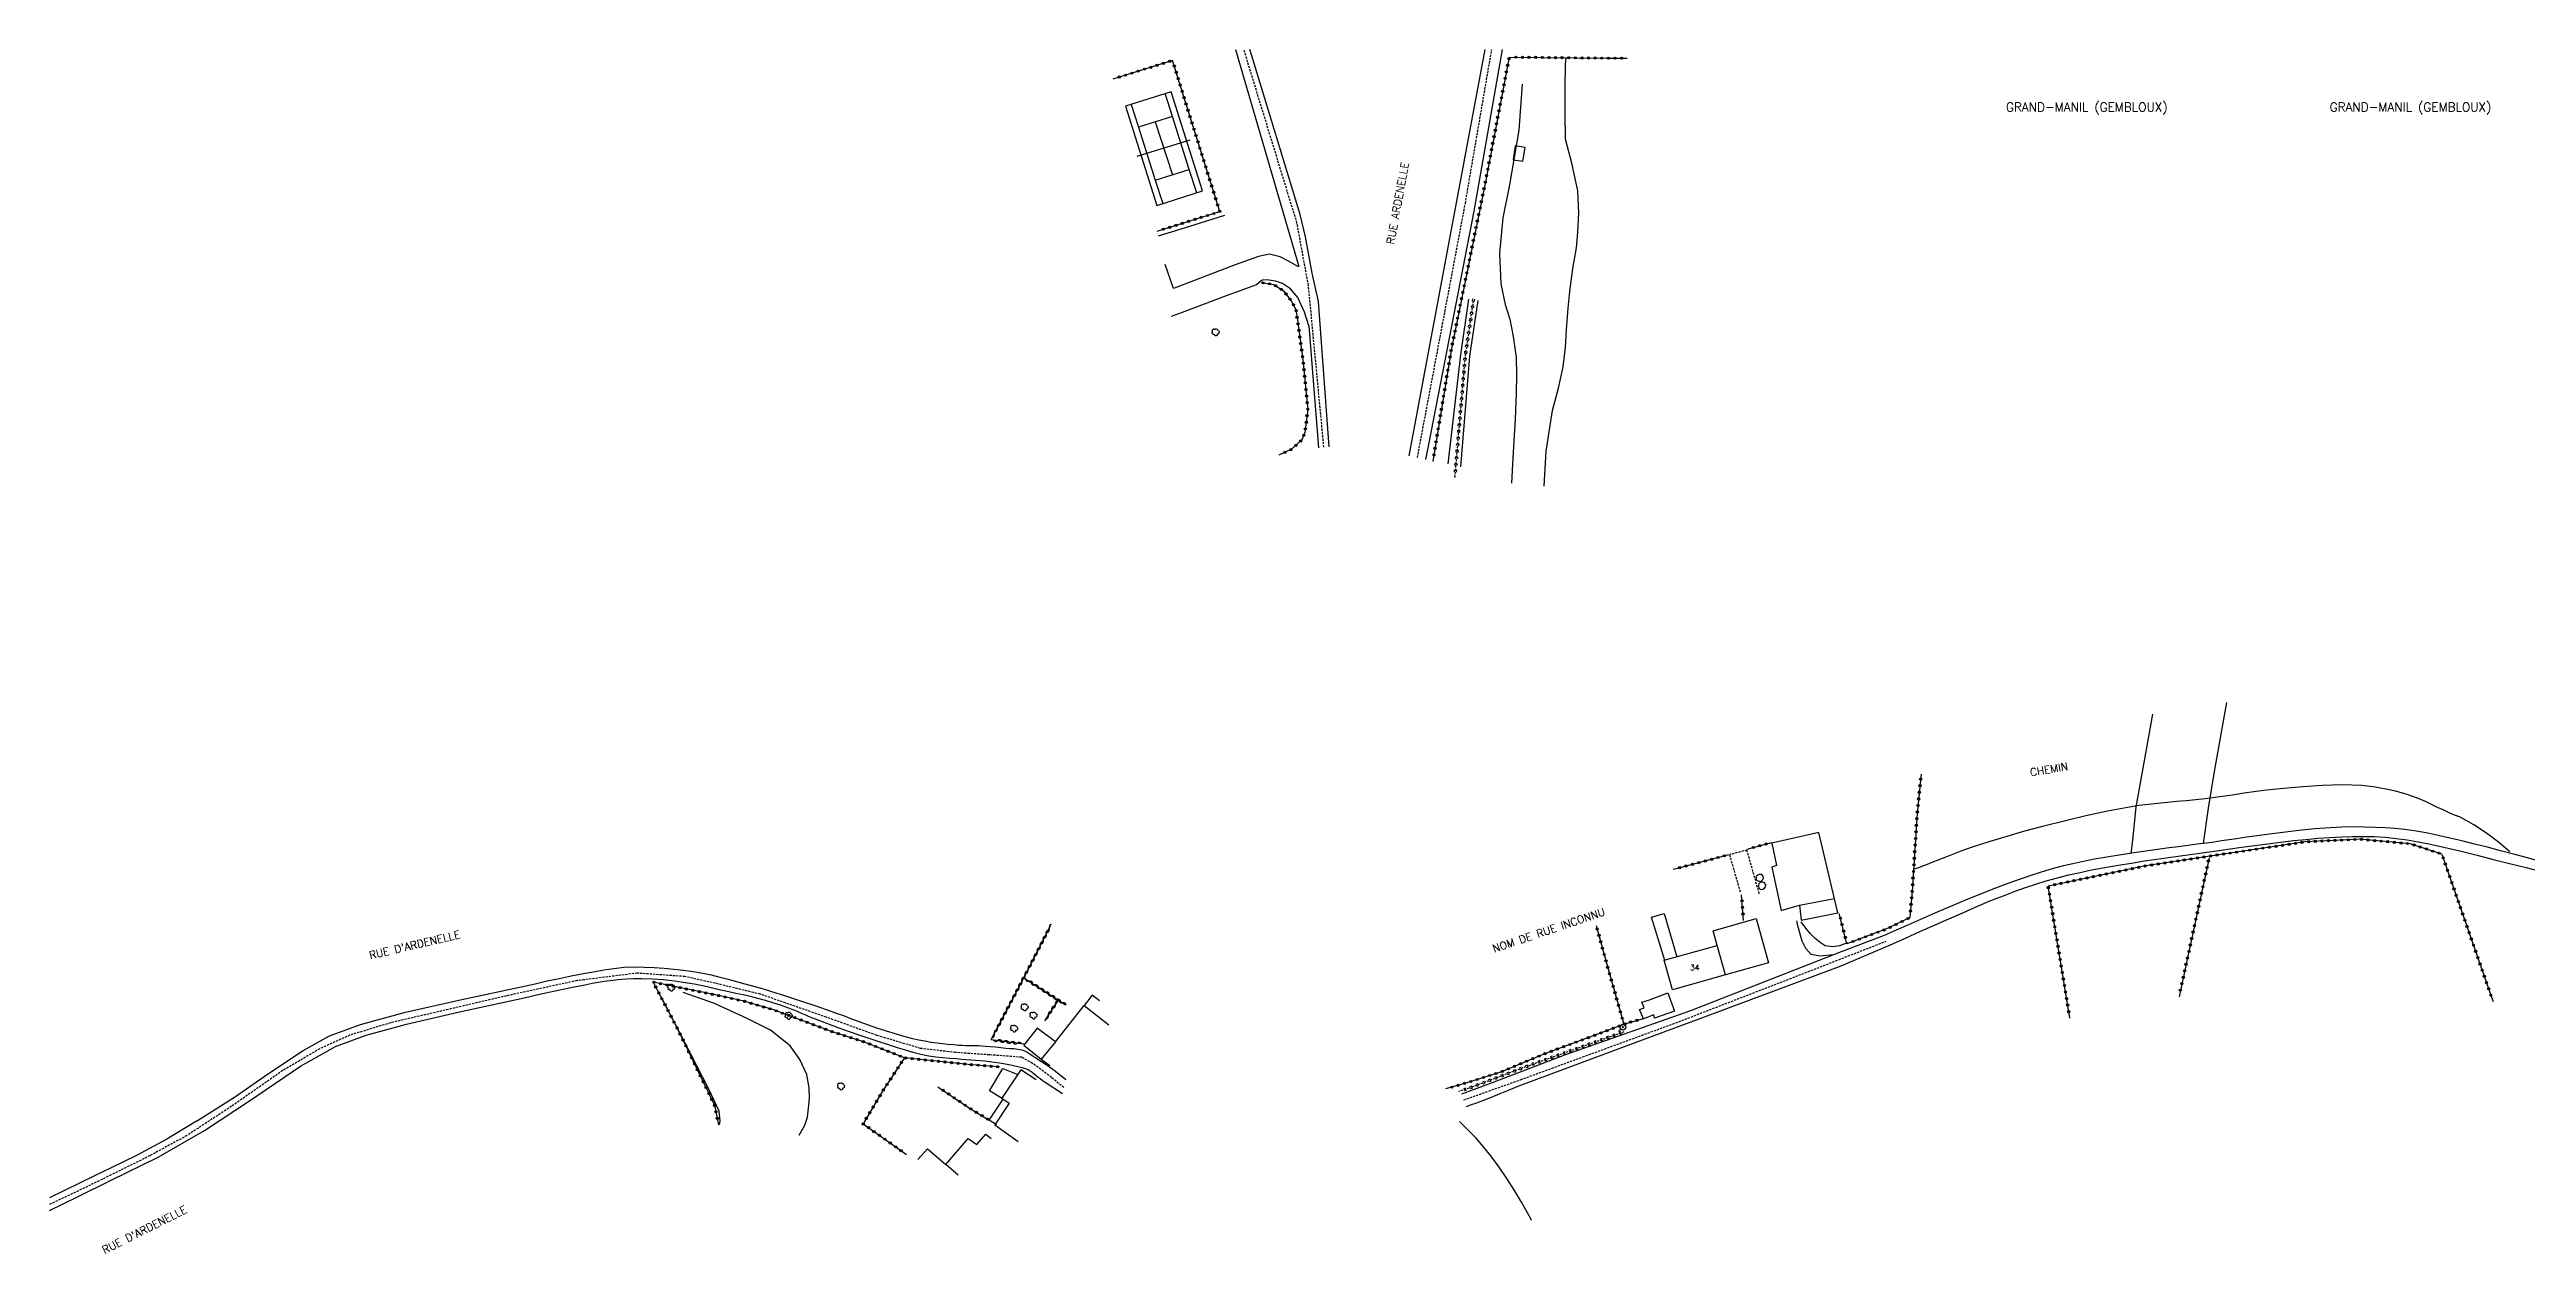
# Model space of a CAD drawing. Header units: millimetres. Extents: x 168000 to 168934, y 138000 to 139000.
# Drawn here: x 168000 to 168562, y 138727 to 139000 of the extents above; entities that cross this region are included whole.
import ezdxf
from ezdxf.enums import TextEntityAlignment as Align

# ---------------------------------------------------------------- set-up
doc = ezdxf.new("R2010")
doc.units = ezdxf.units.MM
doc.linetypes.add('DASHED', pattern=[0.75, 0.5, -0.25])
doc.layers.get('0').update_dxf_attribs({"linetype": 'CONTINUOUS'})
for name, color, linetype in [('W0001', 6, 'DASHED'), ('W0008', 7, 'CONTINUOUS'), ('W0017', 7, 'CONTINUOUS'), ('W0071', 7, 'CONTINUOUS'), ('W0101', 7, 'CONTINUOUS'), ('W0104', 1, 'CONTINUOUS'), ('W0112', 1, 'DASHED'), ('W0130', 7, 'CONTINUOUS'), ('W0211', 2, 'CONTINUOUS'), ('W0214', 2, 'CONTINUOUS'), ('W0220', 5, 'DASHED'), ('W0300', 7, 'CONTINUOUS'), ('W0310', 3, 'CONTINUOUS'), ('W0322', 7, 'CONTINUOUS'), ('W0323', 7, 'CONTINUOUS'), ('W0330', 7, 'CONTINUOUS'), ('W0333', 7, 'CONTINUOUS'), ('W0473', 7, 'CONTINUOUS'), ('W0980', 7, 'CONTINUOUS'), ('W0989', 7, 'CONTINUOUS'), ('W0991', 7, 'CONTINUOUS')]:
    doc.layers.add(name, color=color, linetype=linetype)
doc.styles.get("Standard").update_dxf_attribs({"font": 'romans.shx', "width": 0.85})

# ---------------------------------------------------------------- blocks, each defined once
blk = doc.blocks.new('T473')
for p, q in [((-0.166667, 0.166667), (0.166667, -0.166667)), ((-0.166667, -0.166667), (0.166667, 0.166667)), ((0.500001, 0.500001), (1.000002, 1.000002)), ((-1.000002, -1.000002), (-0.500001, -0.500001))]:
    blk.add_line(p, q)
blk.add_ellipse((0, 0), major_axis=(0.471405, 0.471405), ratio=1, start_param=5.4977871438, end_param=11.780972451)
blk = doc.blocks.new('T300')
for p, q in [((-0.8, 0.51), (-0.86, 0.34)), ((-0.86, 0.34), (-0.86, 0.17)), ((-0.86, 0.17), (-0.74, 0.06)), ((-0.69, 0.63), (-0.8, 0.51)), ((-0.8, -0.06), (-0.74, 0.06)), ((-0.74, 0.06), (-0.69, 0.11)), ((-0.57, 0.69), (-0.69, 0.63)), ((-0.46, 0.69), (-0.57, 0.69)), ((-0.29, 0.63), (-0.46, 0.69)), ((-0.29, 0.63), (-0.17, 0.74)), ((-0.23, 0.57), (-0.29, 0.63)), ((-0.17, 0.74), (-0.06, 0.8)), ((-0.06, 0.8), (0.06, 0.8)), ((0.06, 0.8), (0.23, 0.74)), ((0.23, 0.74), (0.34, 0.63)), ((0.34, 0.63), (0.4, 0.51)), ((0.46, 0.46), (0.34, 0.46)), ((0.4, 0.51), (0.4, 0.46)), ((0.57, 0.4), (0.46, 0.46)), ((0.57, 0.4), (0.69, 0.29)), ((0.69, 0.29), (0.74, 0.17)), ((0.74, 0.06), (0.69, -0.17)), ((0.74, 0.17), (0.74, 0.06)), ((-0.8, -0.17), (-0.8, -0.06)), ((-0.8, -0.23), (-0.8, -0.17)), ((-0.74, -0.34), (-0.8, -0.23)), ((-0.69, -0.4), (-0.74, -0.34)), ((-0.51, -0.46), (-0.69, -0.4)), ((-0.4, -0.46), (-0.51, -0.46)), ((-0.4, -0.46), (-0.34, -0.46)), ((-0.34, -0.46), (-0.34, -0.4)), ((-0.34, -0.51), (-0.34, -0.46)), ((-0.29, -0.63), (-0.34, -0.51)), ((-0.17, -0.74), (-0.29, -0.63)), ((-0.06, -0.8), (-0.17, -0.74)), ((0.06, -0.8), (-0.06, -0.8)), ((0.17, -0.74), (0.06, -0.8)), ((0.23, -0.69), (0.17, -0.74)), ((0.29, -0.46), (0.23, -0.46)), ((0.29, -0.63), (0.23, -0.69)), ((0.46, -0.4), (0.29, -0.46)), ((0.34, -0.51), (0.29, -0.63)), ((0.34, -0.51), (0.34, -0.46)), ((0.57, -0.34), (0.46, -0.4)), ((0.63, -0.29), (0.57, -0.34)), ((0.69, -0.17), (0.63, -0.29))]:
    blk.add_line(p, q)
blk = doc.blocks.new('t323o')
at = {"color": 0, "linetype": 'Continuous'}
for radius in [0.25, 0.15]:
    blk.add_circle((0, 0), radius, dxfattribs=at)
blk = doc.blocks.new('t220o')
at = {"color": 0, "linetype": 'Continuous'}
for p, q in [((-0.25, 0.25), (0.25, 0.25)), ((-0.25, -0.25), (0.25, -0.25))]:
    blk.add_line(p, q, dxfattribs=at)
blk = doc.blocks.new('t310o')
at = {"color": 0, "linetype": 'Continuous'}
for centre, start, end in [((-0.5, 0.38), 216.8699, 323.1304), ((0.5, -0.37), 36.8699, 143.1303)]:
    blk.add_arc(centre, 0.625, start, end, dxfattribs=at)
blk = doc.blocks.new('t322o')
at = {"color": 0, "linetype": 'Continuous'}
for radius in [0.25, 0.15]:
    blk.add_circle((0, 0), radius, dxfattribs=at)

msp = doc.modelspace()

# ---------------------------------------------------------------- linework, layer by layer
at = {"layer": 'W0001'}
for points in [[(168289.22, 138909.73), (168285.72, 138946.5), (168283.12, 138960.61), (168271.06, 139000)], [(168310.45, 138907.38), (168321.33, 138965.07), (168327.33, 139000)], [(168320.97, 138761.6), (168333.87, 138766.18), (168369.75, 138779.33), (168397.68, 138790.14), (168416.76, 138797.6)], [(168230.18, 138764.38), (168227.39, 138766.69), (168223.1, 138769.88), (168220.67, 138771.28), (168213.32, 138771.82), (168205.57, 138772.36), (168197.69, 138773.29), (168187.76, 138776.24), (168176.28, 138780.38), (168161.29, 138785.61), (168151.11, 138788.06), (168144.2, 138789.6), (168133.38, 138790.36), (168119.74, 138788.67), (168103.68, 138785.21), (168077.44, 138779.11), (168068.19, 138776.31), (168061.32, 138773.19), (168052.91, 138768.24), (168041.31, 138760.15), (168031.18, 138753.52), (168022.79, 138748.94), (168014, 138744.59)], [(168014, 138744.59), (168011.29, 138743.25), (168000, 138737.85)]]:
    msp.add_lwpolyline(points, dxfattribs=at)
at = {"layer": 'W0008'}
for points in [[(168269.2, 139000), (168283.56, 138950.77)], [(168272.87, 138998.6), (168272.45, 139000)], [(168325.78, 139000), (168319.44, 138966.44), (168308.54, 138907.78)], [(168313.14, 138910.72), (168323.3, 138963.3), (168329.74, 139000)], [(168283.86, 138962.59), (168272.87, 138998.6)], [(168290.42, 138909.84), (168290.42, 138909.84), (168288.03, 138942.78), (168286.53, 138949.23), (168285.08, 138957.47), (168283.86, 138962.59)], [(168283.49, 138950.7), (168281.21, 138951.97), (168279.29, 138952.98), (168276.89, 138953.52), (168274.39, 138953.05), (168269.11, 138951.14)], [(168275.05, 138947.61), (168273.95, 138946.63), (168272.23, 138946.01), (168267.05, 138944.1)], [(168285.84, 138937.31), (168284.86, 138940.42), (168283.29, 138943.71), (168281.62, 138945.72), (168279.81, 138946.87), (168278.21, 138947.46), (168276.84, 138947.66), (168275.57, 138947.71), (168275.05, 138947.61)], [(168285.84, 138937.31), (168288.01, 138909.62)], [(168312.36, 138906.98), (168313.14, 138910.72)], [(168416.39, 138798.92), (168406.64, 138795.23), (168372.42, 138781.85)], [(168375, 138780.23), (168406.64, 138792.03), (168417.96, 138796.86)], [(168110.18, 138787.96), (168112.91, 138788.59), (168115.66, 138789.19), (168118.41, 138789.74), (168121.17, 138790.27), (168123.46, 138790.69), (168125.77, 138791.11), (168128.08, 138791.46), (168130.41, 138791.69), (168132.69, 138791.77), (168134.96, 138791.74), (168137.23, 138791.62), (168139.49, 138791.47), (168141.69, 138791.27), (168143.89, 138791.02), (168146.09, 138790.71), (168148.27, 138790.34), (168150.19, 138789.95), (168152.1, 138789.49), (168154, 138789), (168155.9, 138788.5), (168157.84, 138787.98), (168159.77, 138787.44), (168161.7, 138786.87), (168163.62, 138786.29), (168167.06, 138785.21), (168170.47, 138784.08), (168173.88, 138782.92), (168177.29, 138781.75), (168178.74, 138781.24), (168180.19, 138780.72), (168181.64, 138780.18), (168183.09, 138779.64), (168184.54, 138779.11), (168185.99, 138778.58), (168187.45, 138778.07), (168188.91, 138777.58), (168190.64, 138777.03), (168192.37, 138776.5), (168194.12, 138776), (168195.88, 138775.55), (168197.27, 138775.24), (168198.66, 138774.97), (168200.06, 138774.73), (168201.47, 138774.52), (168202.69, 138774.37), (168203.91, 138774.24), (168205.13, 138774.14), (168206.35, 138774.05), (168207.1, 138774.01), (168207.85, 138773.98), (168208.6, 138773.96), (168209.35, 138773.94), (168210.11, 138773.93), (168210.86, 138773.91), (168211.61, 138773.88), (168212.36, 138773.83), (168213.54, 138773.74), (168214.72, 138773.62), (168215.89, 138773.49), (168217.07, 138773.37), (168217.97, 138773.29), (168218.87, 138773.24), (168219.78, 138773.15), (168220.67, 138772.95), (168221.15, 138772.79), (168221.61, 138772.58), (168222.05, 138772.34), (168222.46, 138772.07)], [(168033.36, 138756.81), (168042.19, 138762.4), (168049.5, 138767.43), (168057.59, 138772.83), (168063.55, 138776.11), (168070.57, 138778.71), (168080.77, 138781.48), (168093.6, 138784.35), (168110.18, 138787.96)], [(168107.7, 138784.75), (168111.22, 138785.58), (168114.75, 138786.37), (168118.28, 138787.11), (168121.83, 138787.81), (168123.18, 138788.07), (168124.54, 138788.32), (168125.91, 138788.54), (168127.27, 138788.72), (168129.03, 138788.91), (168130.8, 138789.07), (168132.57, 138789.17), (168134.34, 138789.19), (168136.84, 138789.1), (168139.33, 138788.9), (168141.82, 138788.62), (168144.3, 138788.28), (168146.78, 138787.85), (168149.25, 138787.33), (168151.7, 138786.77), (168154.16, 138786.22), (168155.79, 138785.86), (168157.41, 138785.5), (168159.04, 138785.12), (168160.66, 138784.7), (168162.38, 138784.21), (168164.09, 138783.7), (168165.79, 138783.15), (168167.47, 138782.56), (168168.27, 138782.27), (168169.05, 138781.95), (168169.83, 138781.63), (168170.61, 138781.29), (168171.39, 138780.96), (168172.16, 138780.63), (168172.94, 138780.3), (168173.73, 138779.99), (168176.31, 138779.01), (168178.9, 138778.06), (168181.5, 138777.14), (168184.1, 138776.24), (168186.17, 138775.53), (168188.23, 138774.83), (168190.31, 138774.15), (168192.39, 138773.51), (168194.17, 138772.99), (168195.95, 138772.47), (168197.74, 138772.01), (168199.56, 138771.62), (168201.13, 138771.39), (168202.72, 138771.23), (168204.3, 138771.1), (168205.88, 138770.96), (168206.95, 138770.87), (168208.02, 138770.78), (168209.09, 138770.7), (168210.15, 138770.62), (168211.22, 138770.54), (168212.29, 138770.45), (168213.36, 138770.33), (168214.42, 138770.2), (168215.67, 138770.02), (168216.92, 138769.81), (168218.16, 138769.57), (168219.4, 138769.29), (168220.07, 138769.14), (168220.75, 138768.97), (168221.43, 138768.76), (168222.07, 138768.49), (168222.57, 138768.2), (168223.05, 138767.88), (168223.5, 138767.53), (168223.94, 138767.16), (168224.38, 138766.79), (168224.81, 138766.42), (168225.26, 138766.07), (168225.73, 138765.74), (168225.73, 138765.74), (168229.87, 138763.03), (168229.87, 138763.03), (168229.87, 138763.03)], [(168014, 138743.38), (168024.65, 138748.62), (168035.17, 138754.68), (168045.4, 138761.42), (168056.93, 138769.22), (168064.9, 138773.69), (168071.87, 138776.33), (168081.02, 138778.81), (168093.08, 138781.56), (168107.7, 138784.75)], [(168372.42, 138781.85), (168343.87, 138771.72), (168327.44, 138765.44), (168320.44, 138762.92)], [(168333.06, 138764.63), (168359.47, 138774.49), (168375, 138780.23)], [(168222.46, 138772.07), (168223.04, 138771.7), (168223.62, 138771.32), (168224.2, 138770.95), (168224.77, 138770.57), (168225.51, 138770.08), (168226.24, 138769.59), (168226.97, 138769.1), (168227.69, 138768.58), (168227.99, 138768.36), (168228.28, 138768.12), (168228.28, 138768.12), (168228.28, 138768.12), (168228.28, 138768.12), (168228.28, 138768.12), (168228.28, 138768.12), (168228.28, 138768.12), (168230.66, 138766.2)], [(168321.57, 138760.11), (168321.57, 138760.11), (168321.57, 138760.11), (168322.49, 138760.45), (168323.91, 138760.97), (168325.33, 138761.5), (168327.28, 138762.24), (168329.21, 138763.02), (168331.14, 138763.81), (168333.06, 138764.63)], [(168033.36, 138756.81), (168026.61, 138752.67), (168019.72, 138749.01), (168014, 138746.2)], [(168014, 138746.2), (168010.18, 138744.33), (168000, 138739.37)], [(168006.16, 138739.52), (168014, 138743.38)], [(168000, 138736.51), (168006.16, 138739.52)]]:
    msp.add_lwpolyline(points, dxfattribs=at)
at = {"layer": 'W0017'}
for points in [[(168251.66, 138957.72), (168260.04, 138960.29), (168266.78, 138962.42)], [(168269.11, 138951.14), (168255.06, 138945.77), (168253.19, 138951.23)], [(168267.05, 138944.1), (168257.07, 138940.35), (168254.58, 138939.39)]]:
    msp.add_lwpolyline(points, dxfattribs=at)
at = {"layer": 'W0071'}
for points in [[(168565.01, 138815.79), (168562.09, 138816.59), (168559.18, 138817.38), (168556.26, 138818.16), (168553.33, 138818.93), (168550.4, 138819.67), (168547.47, 138820.39), (168544.78, 138821.02), (168542.09, 138821.63), (168539.38, 138822.18), (168536.66, 138822.65), (168534.49, 138822.94), (168532.3, 138823.17), (168530.12, 138823.34), (168527.93, 138823.46), (168525.37, 138823.53), (168522.8, 138823.54), (168520.24, 138823.48), (168517.69, 138823.36), (168514.07, 138823.09), (168510.46, 138822.72), (168506.86, 138822.28), (168503.26, 138821.84), (168501.55, 138821.62), (168499.83, 138821.38), (168498.11, 138821.14), (168496.39, 138820.89), (168494.68, 138820.64), (168492.96, 138820.38), (168491.25, 138820.13), (168489.53, 138819.89), (168487.41, 138819.61), (168485.29, 138819.33), (168483.17, 138819.05), (168481.05, 138818.78), (168478.93, 138818.5), (168476.81, 138818.22), (168474.69, 138817.92), (168472.58, 138817.6), (168469.74, 138817.17), (168466.91, 138816.71), (168464.09, 138816.22), (168461.28, 138815.66), (168459.19, 138815.2), (168457.11, 138814.7), (168455.04, 138814.16), (168452.99, 138813.57), (168450.12, 138812.68), (168447.28, 138811.72), (168444.45, 138810.7), (168441.64, 138809.66), (168438.05, 138808.24), (168434.48, 138806.76), (168430.94, 138805.24), (168427.39, 138803.72), (168424.63, 138802.54), (168421.88, 138801.35), (168419.13, 138800.14), (168416.39, 138798.92)], [(168417.96, 138796.86), (168421.23, 138798.34), (168424.51, 138799.8), (168427.79, 138801.25), (168431.08, 138802.69), (168434.26, 138804.08), (168437.44, 138805.47), (168440.63, 138806.82), (168443.85, 138808.1), (168446.15, 138808.97), (168448.46, 138809.8), (168450.79, 138810.58), (168453.13, 138811.3), (168455.7, 138812.01), (168458.28, 138812.65), (168460.87, 138813.24), (168463.47, 138813.79), (168466.47, 138814.37), (168469.48, 138814.88), (168472.49, 138815.36), (168475.5, 138815.83), (168479.84, 138816.49), (168484.19, 138817.1), (168488.53, 138817.7), (168492.88, 138818.29), (168496.98, 138818.86), (168501.09, 138819.44), (168505.2, 138819.98), (168509.32, 138820.46), (168512.05, 138820.74), (168514.77, 138820.99), (168517.51, 138821.19), (168520.25, 138821.32), (168522.71, 138821.39), (168525.17, 138821.41), (168527.63, 138821.37), (168530.09, 138821.22), (168532.59, 138820.96), (168535.07, 138820.6), (168537.55, 138820.17), (168540.01, 138819.7), (168543.68, 138818.91), (168547.33, 138818.04), (168550.97, 138817.12), (168554.6, 138816.2), (168558.34, 138815.27), (168562.07, 138814.33), (168565.8, 138813.37)], [(168404.9, 138794.55), (168401.77, 138794.2), (168399.85, 138794.59), (168398.6, 138795.97), (168397.76, 138797.64), (168396.82, 138801.14), (168396.55, 138802.22)]]:
    msp.add_lwpolyline(points, dxfattribs=at)
at = {"layer": 'W0101'}
for points in [[(168366.47, 138793.3), (168378.49, 138796.68)], [(168380.37, 138789.98), (168368.35, 138786.6), (168366.47, 138793.3)], [(168380.37, 138789.98), (168378.49, 138796.68)], [(168228.33, 138774.81), (168234.81, 138783.05)], [(168234.81, 138783.05), (168240.41, 138778.64)], [(168228.33, 138774.81), (168225.08, 138770.88)], [(168225.08, 138770.88), (168227, 138769.41)], [(168220.45, 138768.43), (168216.13, 138761.98)], [(168223.89, 138766.13), (168220.45, 138768.43)], [(168216.13, 138761.98), (168217.83, 138760.84), (168214.53, 138755.91), (168219.86, 138752.16)], [(168206.25, 138744.55), (168203.39, 138746.94), (168208.48, 138752.86), (168210.42, 138751.44), (168212.53, 138753.84), (168213.73, 138752.81)]]:
    msp.add_lwpolyline(points, dxfattribs=at)
at = {"layer": 'W0104'}
for points in [[(168332.64, 138978.12), (168332.17, 138975), (168334.41, 138974.67), (168334.87, 138977.79), (168332.64, 138978.12)], [(168405.9, 138804.07), (168401.52, 138822.31), (168390.87, 138819.89), (168391.93, 138814.82), (168390.89, 138814.43), (168393.03, 138804.61), (168397.19, 138805.77), (168397.54, 138802.42)], [(168361.36, 138783.79), (168363.11, 138784.28), (168367.27, 138785.88), (168368.79, 138781.75), (168364.29, 138780.17), (168364.14, 138780.89), (168361.78, 138779.97), (168360.84, 138782.14), (168361.88, 138782.48)]]:
    msp.add_lwpolyline(points, close=True, dxfattribs=at)
for points in [[(168366.58, 138793.22), (168363.6, 138803.08), (168366.43, 138803.92), (168369.3, 138794.1)], [(168378.49, 138796.68), (168378.49, 138796.68), (168377.56, 138799.99), (168387.33, 138802.74), (168390.15, 138792.73), (168380.37, 138789.98)], [(168397.19, 138805.77), (168405.12, 138807.32)], [(168238.33, 138784.1), (168238.33, 138784.1), (168236.64, 138785.38), (168234.81, 138783.05)], [(168228.33, 138774.81), (168224.18, 138777.9), (168221.14, 138774.05), (168225.08, 138770.88)], [(168216.21, 138761.94), (168213.36, 138763.65), (168216.38, 138768.71), (168219.76, 138767.39)], [(168214.91, 138755.95), (168213.22, 138756.98), (168216.47, 138761.75)], [(168197.06, 138748.08), (168199.24, 138750.48), (168203.39, 138746.94)]]:
    msp.add_lwpolyline(points, dxfattribs=at)
at = {"layer": 'W0112'}
msp.add_lwpolyline([(168388.04, 138808.4), (168385.23, 138818.29), (168381.27, 138817.26), (168383.71, 138808.79)], dxfattribs=at)
at = {"layer": 'W0130'}
for points in [[(168387.59, 138811.4), (168388.21, 138811.16), (168388.46, 138811.28), (168388.87, 138811.65), (168388.97, 138812.02), (168388.9, 138812.41), (168388.6, 138812.73), (168388.04, 138812.76), (168387.72, 138812.63), (168387.35, 138812.31), (168387.37, 138812.09), (168387.37, 138811.62)], [(168388.82, 138809.41), (168389.24, 138809.63), (168389.46, 138809.95), (168389.49, 138810.52), (168389.14, 138810.91), (168388.87, 138811.01), (168388.33, 138811.03), (168388.16, 138810.89), (168387.94, 138810.64), (168387.84, 138810.34), (168387.84, 138810), (168387.94, 138809.73), (168388.31, 138809.38)]]:
    msp.add_lwpolyline(points, close=True, dxfattribs=at)
at = {"layer": 'W0211'}
for points in [[(168339.2, 138900.89), (168339.66, 138908.88), (168341.13, 138918.05), (168342.48, 138923.15), (168343.53, 138928.01), (168344.05, 138932.35), (168344.27, 138936.45), (168344.68, 138941.3), (168345.05, 138945.08), (168345.69, 138950.28), (168346.55, 138954.99), (168346.89, 138958.52), (168347.06, 138962.96), (168346.84, 138967.96), (168345.49, 138974.22), (168344.05, 138979.69), (168344, 138985.48), (168344.02, 138991.19), (168344.05, 138996.59), (168344.24, 138998.21)], [(168322.08, 138943.34), (168320.21, 138930.7), (168317.33, 138905.94)], [(168320.29, 138905.31), (168322.36, 138930.44), (168324.22, 138943.02)], [(168558.42, 138817.9), (168555.81, 138820.1), (168553.07, 138822.14), (168550.21, 138824.01), (168547.24, 138825.7), (168547.12, 138825.76), (168546.99, 138825.82), (168546.86, 138825.87), (168546.73, 138825.91), (168546.6, 138825.96), (168546.47, 138826), (168546.34, 138826.05), (168546.21, 138826.1), (168544.79, 138826.7), (168543.39, 138827.33), (168542, 138827.99), (168540.61, 138828.65), (168539.21, 138829.3), (168537.79, 138829.91), (168536.35, 138830.47), (168534.89, 138830.97), (168532.41, 138831.67), (168529.89, 138832.23), (168527.34, 138832.66), (168524.77, 138832.94), (168520.31, 138833.11), (168515.85, 138832.98), (168511.41, 138832.67), (168506.98, 138832.3), (168504.76, 138832.08), (168502.54, 138831.82), (168500.32, 138831.52), (168498.11, 138831.2), (168495.9, 138830.86), (168493.69, 138830.53), (168491.48, 138830.22), (168489.26, 138829.93), (168487.11, 138829.69), (168484.96, 138829.48), (168482.81, 138829.29), (168480.65, 138829.09), (168478.5, 138828.89), (168476.35, 138828.66), (168474.2, 138828.39), (168472.06, 138828.06), (168467.08, 138827.14), (168462.14, 138826.07), (168457.22, 138824.88), (168452.32, 138823.63), (168448.25, 138822.56), (168444.19, 138821.42), (168440.16, 138820.21), (168436.15, 138818.91), (168433.8, 138818.07), (168431.48, 138817.16), (168429.17, 138816.23), (168426.85, 138815.32), (168425.96, 138814.97), (168425.08, 138814.63), (168424.19, 138814.28), (168423.3, 138813.94)], [(168408.05, 138797.23), (168406.25, 138796.59), (168404.77, 138796.37), (168403.03, 138796.59), (168401.84, 138797.3), (168400.69, 138798.26), (168399.58, 138799.39), (168398.64, 138800.6), (168397.56, 138802.05)], [(168138.73, 138785.07), (168144.2, 138774.57), (168149.5, 138764.27), (168151.88, 138759.09), (168152.12, 138756.81), (168151.96, 138755.93)], [(168336.38, 138734.22), (168336.12, 138734.72), (168334.06, 138738.37), (168332.45, 138741.07), (168330.78, 138743.74), (168329.02, 138746.35), (168327.15, 138748.89), (168325.45, 138750.97), (168323.68, 138752.97), (168321.82, 138754.91), (168319.97, 138756.68)]]:
    msp.add_lwpolyline(points, dxfattribs=at)
at = {"layer": 'W0214'}
for points in [[(168334.26, 138992.15), (168333.45, 138981.7), (168331.34, 138969.31), (168329.87, 138961.81), (168329.06, 138953.71), (168329.4, 138946.85), (168330.36, 138942.16), (168331.41, 138938.8), (168332.17, 138934.88), (168332.86, 138930.12), (168332.91, 138926.12), (168332.89, 138922), (168332.62, 138916.11), (168332.3, 138911.18), (168332.03, 138905.86), (168331.81, 138901.61)], [(168170.1, 138753.62), (168170.76, 138754.65), (168171.42, 138755.88), (168171.99, 138757.67), (168172.36, 138760.44), (168172.45, 138761.99), (168172.43, 138764.32), (168171.86, 138767.33), (168170.25, 138770.74), (168168.09, 138773.88), (168163.65, 138777.44), (168158.33, 138780.09), (168150.89, 138783.45), (168143.78, 138785.95)]]:
    msp.add_lwpolyline(points, dxfattribs=at)
at = {"layer": 'W0220'}
for points in [[(168318.97, 138902.86), (168321.36, 138930.56), (168323.22, 138943.17)], [(168357.29, 138777.02), (168335.78, 138769.37), (168322.17, 138764.24), (168319.77, 138763.51)]]:
    msp.add_lwpolyline(points, dxfattribs=at)
at = {"layer": 'W0310'}
for points in [[(168213.73, 138775.28), (168221.02, 138789.19), (168227.21, 138801.12)], [(168221.09, 138789.32), (168230.61, 138783.18)], [(168228.91, 138784.27), (168225.82, 138779.55)], [(168221.12, 138774.27), (168213.71, 138775.25)]]:
    msp.add_lwpolyline(points, dxfattribs=at)
at = {"layer": 'W0322'}
msp.add_lwpolyline([(168422.22, 138802.99), (168417.32, 138800.55), (168407.92, 138797.03)], dxfattribs=at)
at = {"layer": 'W0323'}
for points in [[(168254.86, 138997.52), (168241.35, 138993.3)], [(168251.35, 138958.77), (168265.58, 138963.21), (168254.86, 138997.52)], [(168331.29, 138998.28), (168326.02, 138970.71), (168318.17, 138932.18), (168313.95, 138906.52)], [(168331.29, 138998.28), (168353.37, 138998.03), (168358.09, 138998.02)], [(168275.37, 138947.04), (168277.9, 138946.65), (168280.08, 138945.2), (168281.82, 138943), (168282.87, 138941.03), (168283.29, 138938.09), (168284.47, 138929.58), (168285.6, 138918.27), (168284.91, 138913.05), (168284.25, 138911.43), (168281.87, 138909.27), (168279, 138907.92)], [(168424.76, 138835.5), (168423.87, 138826.59), (168422.74, 138808.87), (168422.22, 138802.99)], [(168385.26, 138818.49), (168390.87, 138820.02)], [(168542.96, 138817.38), (168535.78, 138819.75), (168524.33, 138820.75), (168511.93, 138820.16), (168492.88, 138817.31), (168475.68, 138814.7), (168453.6, 138810.12)], [(168381.02, 138817.24), (168370.32, 138814.38), (168368.53, 138813.91)], [(168490.12, 138816.57), (168485.62, 138795.58), (168483.3, 138785.03)], [(168542.96, 138817.38), (168554.23, 138784.92), (168554.59, 138783.97)], [(168384.47, 138802.3), (168384.03, 138808.18)], [(168458.52, 138780.16), (168456.46, 138792.65), (168453.6, 138810.12)], [(168407.92, 138797.03), (168406.2, 138803.92)], [(168351.03, 138801.17), (168353.29, 138792.94), (168357.3, 138778.82), (168361.73, 138780.07)], [(168194.04, 138771.16), (168184.94, 138774.74), (168177.46, 138777.14), (168168.53, 138780.48), (168164.36, 138782.02), (168157.54, 138784.01), (168151.53, 138785.34), (168136.99, 138788.35), (168142.31, 138778.17), (168150.92, 138760.44), (168151.86, 138755.95)], [(168357.22, 138778.69), (168339.12, 138771.99), (168329.5, 138767.97), (168321.68, 138765.49), (168316.82, 138764.08)], [(168215.5, 138769.1), (168209.27, 138769.59), (168194.04, 138771.16), (168189.16, 138763.7), (168184.64, 138756.17), (168194.48, 138749.21)], [(168201.57, 138764.59), (168209, 138759.61), (168213.24, 138757.03)]]:
    msp.add_lwpolyline(points, dxfattribs=at)
at = {"layer": 'W0330'}
for points in [[(168472.43, 138817.58), (168472.8, 138820.58), (168473.61, 138828.01), (168477.38, 138849.17)], [(168494.06, 138851.81), (168491.3, 138836.16), (168489.95, 138827.79), (168488.75, 138819.79)]]:
    msp.add_lwpolyline(points, dxfattribs=at)
at = {"layer": 'W0333'}
for points in [[(168244.17, 138987.14), (168251.31, 138964.63), (168261.68, 138967.92), (168254.55, 138990.43), (168244.17, 138987.14)], [(168247.14, 138982.39), (168250.94, 138970.34), (168258.64, 138972.78), (168254.84, 138984.82), (168247.14, 138982.39)]]:
    msp.add_lwpolyline(points, close=True, dxfattribs=at)
for points in [[(168254.84, 138984.82), (168253.23, 138990.02)], [(168245.45, 138987.55), (168247.14, 138982.39)], [(168250.96, 138983.59), (168254.86, 138971.58)], [(168246.87, 138975.81), (168258.89, 138979.49)], [(168260.37, 138967.5), (168258.64, 138972.78)], [(168250.94, 138970.34), (168252.67, 138965.06)]]:
    msp.add_lwpolyline(points, dxfattribs=at)

# ---------------------------------------------------------------- block references
at = {"layer": 'W0220'}
for p, rotation in [((168323.21, 138943.12), 81.5891890426309), ((168322.34, 138937.19), 81.5891890426309), ((168322.56, 138938.67), 81.5891890426309), ((168322.78, 138940.15), 81.5891890426309), ((168323, 138941.64), 81.5891890426309), ((168321.68, 138932.73), 81.5891890426309), ((168321.9, 138934.22), 81.5891890426309), ((168322.12, 138935.7), 81.5891890426309), ((168321.03, 138926.77), 85.07781031397319), ((168321.16, 138928.27), 85.07781031397319), ((168321.29, 138929.76), 85.07781031397319), ((168321.46, 138931.25), 81.5891890426309), ((168320.52, 138920.79), 85.07781031397319), ((168320.65, 138922.29), 85.07781031397319), ((168320.77, 138923.78), 85.07781031397319), ((168320.9, 138925.28), 85.07781031397319), ((168320, 138914.82), 85.07781031397319), ((168320.13, 138916.31), 85.07781031397319), ((168320.26, 138917.8), 85.07781031397319), ((168320.39, 138919.3), 85.07781031397319), ((168319.62, 138910.33), 85.07781031397319), ((168319.74, 138911.83), 85.07781031397319), ((168319.87, 138913.32), 85.07781031397319), ((168319.1, 138904.35), 85.07781031397319), ((168319.23, 138905.85), 85.07781031397319), ((168319.36, 138907.34), 85.07781031397319), ((168319.49, 138908.84), 85.07781031397319), ((168349.39, 138774.21), 199.5834362522383), ((168350.81, 138774.71), 199.5834362522383), ((168352.22, 138775.22), 199.5834362522383), ((168353.63, 138775.72), 199.5834362522383), ((168355.05, 138776.22), 199.5834362522383), ((168356.46, 138776.73), 199.5834362522383), ((168333.86, 138768.65), 200.635199959343), ((168335.26, 138769.17), 200.635199959343), ((168336.67, 138769.69), 199.5834362522383), ((168338.09, 138770.19), 199.5834362522383), ((168339.5, 138770.69), 199.5834362522383), ((168340.91, 138771.19), 199.5834362522383), ((168342.33, 138771.7), 199.5834362522383), ((168343.74, 138772.2), 199.5834362522383), ((168345.15, 138772.7), 199.5834362522383), ((168346.57, 138773.21), 199.5834362522383), ((168347.98, 138773.71), 199.5834362522383), ((168321.21, 138763.95), 197.0862234662746), ((168322.63, 138764.42), 200.635199959343), ((168324.03, 138764.95), 200.635199959343), ((168325.44, 138765.47), 200.635199959343), ((168326.84, 138766), 200.635199959343), ((168328.25, 138766.53), 200.635199959343), ((168329.65, 138767.06), 200.635199959343), ((168331.05, 138767.59), 200.635199959343), ((168332.46, 138768.12), 200.635199959343)]:
    msp.add_blockref('t220o', p, dxfattribs=dict(at, rotation=rotation))
at = {"layer": 'W0300'}
for p in [(168264.7, 138935.81), (168141.18, 138787.08), (168167.79, 138780.68), (168221.36, 138782.61), (168223.35, 138780.75), (168218.96, 138777.78), (168179.69, 138764.66)]:
    msp.add_blockref('T300', p, dxfattribs=at)
at = {"layer": 'W0310'}
for p, rotation in [((168224.84, 138796.55), 62.58121671902356), ((168225.53, 138797.89), 62.58121671902356), ((168226.22, 138799.22), 62.58121671902356), ((168226.91, 138800.55), 62.58121671902356), ((168222.08, 138791.23), 62.58121671902356), ((168222.77, 138792.56), 62.58121671902356), ((168223.46, 138793.89), 62.58121671902356), ((168224.15, 138795.22), 62.58121671902356), ((168218.6, 138784.58), 62.35402478990631), ((168219.3, 138785.91), 62.35402478990631), ((168220, 138787.24), 62.35402478990631), ((168220.69, 138788.57), 62.35402478990631), ((168221.39, 138789.9), 62.58121671902356), ((168222.35, 138788.51), 327.1688889511893), ((168223.61, 138787.69), 327.1688889511893), ((168224.87, 138786.88), 327.1688889511893), ((168226.13, 138786.07), 327.1688889511893), ((168227.39, 138785.25), 327.1688889511893), ((168215.82, 138779.27), 62.35402478990631), ((168216.52, 138780.59), 62.35402478990631), ((168217.21, 138781.92), 62.35402478990631), ((168217.91, 138783.25), 62.35402478990631), ((168226.65, 138780.8), 236.8136411854327), ((168227.47, 138782.06), 236.8136411854327), ((168228.29, 138783.31), 236.8136411854327), ((168228.65, 138784.44), 327.1688889511893), ((168229.91, 138783.63), 327.1688889511893), ((168214.43, 138776.61), 62.35402478990631), ((168215.2, 138775.06), 172.4550716655973), ((168215.12, 138777.94), 62.35402478990631), ((168216.68, 138774.86), 172.4550716655973), ((168218.17, 138774.66), 172.4550716655973), ((168219.66, 138774.47), 172.4550716655973)]:
    msp.add_blockref('t310o', p, dxfattribs=dict(at, rotation=rotation))
at = {"layer": 'W0322'}
for p, rotation in [((168420.42, 138802.09), 206.4497766041862), ((168421.77, 138802.76), 206.4497766041862), ((168409.33, 138797.56), 200.5231609468791), ((168410.73, 138798.08), 200.5231609468791), ((168412.14, 138798.61), 200.5231609468791), ((168413.54, 138799.13), 200.5231609468791), ((168414.95, 138799.66), 200.5231609468791), ((168416.35, 138800.18), 200.5231609468791), ((168417.74, 138800.75), 206.4497766041862), ((168419.08, 138801.42), 206.4497766041862)]:
    msp.add_blockref('t322o', p, dxfattribs=dict(at, rotation=rotation))
at = {"layer": 'W0323'}
for p, rotation in [((168242.78, 138993.75), 197.3381090243975), ((168244.21, 138994.19), 197.3381090243975), ((168245.64, 138994.64), 197.3381090243975), ((168247.08, 138995.09), 197.3381090243975), ((168248.51, 138995.54), 197.3381090243975), ((168249.94, 138995.98), 197.3381090243975), ((168251.37, 138996.43), 197.3381090243975), ((168252.8, 138996.88), 197.3381090243975), ((168254.23, 138997.32), 197.3381090243975), ((168255.27, 138996.24), 107.3380915735407), ((168255.71, 138994.81), 107.3380915735407), ((168256.16, 138993.37), 107.3380915735407), ((168330.37, 138993.47), 259.1712043317139), ((168330.65, 138994.94), 259.1712043317139), ((168330.93, 138996.41), 259.1712043317139), ((168331.22, 138997.89), 259.1712043317139), ((168332.79, 138998.26), 359.3634051552457), ((168334.29, 138998.25), 359.3634051552457), ((168335.79, 138998.23), 359.3634051552457), ((168337.29, 138998.21), 359.3634051552457), ((168338.79, 138998.2), 359.3634051552457), ((168340.29, 138998.18), 359.3634051552457), ((168341.79, 138998.16), 359.3634051552457), ((168343.29, 138998.15), 359.3634051552457), ((168344.79, 138998.13), 359.3634051552457), ((168346.29, 138998.11), 359.3634051552457), ((168347.79, 138998.1), 359.3634051552457), ((168349.29, 138998.08), 359.3634051552457), ((168350.79, 138998.06), 359.3634051552457), ((168352.29, 138998.05), 359.3634051552457), ((168353.79, 138998.03), 359.8412873152255), ((168355.29, 138998.03), 359.8412873152255), ((168356.79, 138998.03), 359.8412873152255), ((168256.61, 138991.94), 107.3380915735407), ((168257.05, 138990.51), 107.3380915735407), ((168257.5, 138989.08), 107.3380915735407), ((168257.95, 138987.65), 107.3380915735407), ((168329.24, 138987.57), 259.1712043317139), ((168329.53, 138989.05), 259.1712043317139), ((168329.81, 138990.52), 259.1712043317139), ((168330.09, 138991.99), 259.1712043317139), ((168258.39, 138986.21), 107.3380915735407), ((168258.84, 138984.78), 107.3380915735407), ((168259.29, 138983.35), 107.3380915735407), ((168259.74, 138981.92), 107.3380915735407), ((168328.4, 138983.15), 259.1712043317139), ((168328.68, 138984.63), 259.1712043317139), ((168328.96, 138986.1), 259.1712043317139), ((168260.18, 138980.49), 107.3380915735407), ((168260.63, 138979.06), 107.3380915735407), ((168261.08, 138977.62), 107.3380915735407), ((168327.27, 138977.26), 259.1712043317139), ((168327.55, 138978.73), 259.1712043317139), ((168327.83, 138980.21), 259.1712043317139), ((168328.12, 138981.68), 259.1712043317139), ((168261.52, 138976.19), 107.3380915735407), ((168261.97, 138974.76), 107.3380915735407), ((168262.42, 138973.33), 107.3380915735407), ((168262.86, 138971.9), 107.3380915735407), ((168326.14, 138971.37), 259.1712043317139), ((168326.43, 138972.84), 259.1712043317139), ((168326.71, 138974.31), 259.1712043317139), ((168326.99, 138975.79), 259.1712043317139), ((168263.31, 138970.46), 107.3380915735407), ((168263.76, 138969.03), 107.3380915735407), ((168264.21, 138967.6), 107.3380915735407), ((168264.65, 138966.17), 107.3380915735407), ((168324.95, 138965.49), 258.486817687859), ((168325.25, 138966.96), 258.486817687859), ((168325.55, 138968.43), 258.486817687859), ((168325.85, 138969.9), 258.486817687859), ((168254.22, 138959.66), 17.33811052728415), ((168255.65, 138960.11), 17.33811052728415), ((168257.08, 138960.56), 17.33811052728415), ((168258.51, 138961), 17.33811052728415), ((168259.95, 138961.45), 17.33811052728415), ((168261.38, 138961.9), 17.33811052728415), ((168262.81, 138962.34), 17.33811052728415), ((168264.24, 138962.79), 17.33811052728415), ((168265.1, 138964.74), 107.3380915735407), ((168265.55, 138963.3), 107.3380915735407), ((168323.76, 138959.61), 258.486817687859), ((168324.06, 138961.08), 258.486817687859), ((168324.35, 138962.55), 258.486817687859), ((168324.65, 138964.02), 258.486817687859), ((168252.79, 138959.22), 17.33811052728415), ((168322.86, 138955.2), 258.486817687859), ((168323.16, 138956.67), 258.486817687859), ((168323.46, 138958.14), 258.486817687859), ((168321.66, 138949.32), 258.486817687859), ((168321.96, 138950.79), 258.486817687859), ((168322.26, 138952.26), 258.486817687859), ((168322.56, 138953.73), 258.486817687859), ((168275.41, 138947.04), 351.1702439358128), ((168276.9, 138946.81), 351.1702439358128), ((168278.3, 138946.38), 326.4587453817676), ((168279.55, 138945.55), 326.4587453817676), ((168280.62, 138944.52), 308.269527975434), ((168281.55, 138943.34), 308.269527975434), ((168320.46, 138943.44), 258.486817687859), ((168320.76, 138944.91), 258.486817687859), ((168321.06, 138946.38), 258.486817687859), ((168321.36, 138947.85), 258.486817687859), ((168282.32, 138942.07), 298.2580194197179), ((168282.92, 138940.71), 278.0632547542534), ((168283.13, 138939.22), 278.0632547542534), ((168283.34, 138937.74), 277.8756595382314), ((168319.27, 138937.56), 258.486817687859), ((168319.56, 138939.03), 258.486817687859), ((168319.86, 138940.5), 258.486817687859), ((168320.16, 138941.97), 258.486817687859), ((168283.55, 138936.25), 277.8756595382314), ((168283.75, 138934.77), 277.8756595382314), ((168283.96, 138933.28), 277.8756595382314), ((168284.16, 138931.79), 277.8756595382314), ((168318.09, 138931.68), 260.6635892842786), ((168318.37, 138933.15), 258.486817687859), ((168318.67, 138934.62), 258.486817687859), ((168318.97, 138936.09), 258.486817687859), ((168284.37, 138930.31), 277.8756595382314), ((168284.54, 138928.82), 275.698287920346), ((168284.69, 138927.33), 275.698287920346), ((168284.84, 138925.83), 275.698287920346), ((168317.11, 138925.76), 260.6635892842786), ((168317.36, 138927.24), 260.6635892842786), ((168317.6, 138928.72), 260.6635892842786), ((168317.84, 138930.2), 260.6635892842786), ((168284.99, 138924.34), 275.698287920346), ((168285.14, 138922.85), 275.698287920346), ((168285.29, 138921.36), 275.698287920346), ((168316.38, 138921.32), 260.6635892842786), ((168316.63, 138922.8), 260.6635892842786), ((168316.87, 138924.28), 260.6635892842786), ((168285.22, 138915.4), 262.5111030248659), ((168285.41, 138916.88), 262.5111030248659), ((168285.44, 138919.86), 275.698287920346), ((168285.59, 138918.37), 275.698287920346), ((168315.41, 138915.4), 260.6635892842786), ((168315.65, 138916.88), 260.6635892842786), ((168315.9, 138918.36), 260.6635892842786), ((168316.14, 138919.84), 260.6635892842786), ((168281.71, 138909.2), 205.1775355701809), ((168282.85, 138910.16), 222.2148387516242), ((168283.96, 138911.17), 222.2148387516242), ((168284.67, 138912.46), 247.7509791028581), ((168285.02, 138913.91), 262.5111030248659), ((168314.44, 138909.48), 260.6635892842786), ((168314.68, 138910.96), 260.6635892842786), ((168314.92, 138912.44), 260.6635892842786), ((168315.17, 138913.92), 260.6635892842786), ((168280.36, 138908.56), 205.1775355701809), ((168314.19, 138908), 260.6635892842786), ((168424.35, 138831.4), 264.3172859623728), ((168424.5, 138832.9), 264.3172859623728), ((168424.65, 138834.39), 264.3172859623728), ((168423.8, 138825.43), 266.3444037139279), ((168423.9, 138826.93), 264.3172859623728), ((168424.05, 138828.42), 264.3172859623728), ((168424.2, 138829.91), 264.3172859623728), ((168386.7, 138818.88), 15.21258428537862), ((168388.15, 138819.28), 15.21258428537862), ((168389.6, 138819.67), 15.21258428537862), ((168423.41, 138819.44), 266.3444037139279), ((168423.51, 138820.94), 266.3444037139279), ((168423.61, 138822.44), 266.3444037139279), ((168423.7, 138823.93), 266.3444037139279), ((168503.81, 138818.95), 188.5235253157192), ((168505.3, 138819.17), 188.5235253157192), ((168506.78, 138819.39), 188.5235253157192), ((168508.26, 138819.61), 188.5235253157192), ((168509.75, 138819.84), 188.5235253157192), ((168511.23, 138820.06), 188.5235253157192), ((168512.72, 138820.2), 182.7263123110571), ((168514.22, 138820.27), 182.7263123110571), ((168515.72, 138820.34), 182.7263123110571), ((168517.22, 138820.42), 182.7263123110571), ((168518.71, 138820.49), 182.7263123110571), ((168520.21, 138820.56), 182.7263123110571), ((168521.71, 138820.63), 182.7263123110571), ((168523.21, 138820.7), 182.7263123110571), ((168524.71, 138820.72), 174.9611429558327), ((168526.2, 138820.59), 174.9611429558327), ((168527.69, 138820.46), 174.9611429558327), ((168529.19, 138820.33), 174.9611429558327), ((168530.68, 138820.19), 174.9611429558327), ((168532.18, 138820.06), 174.9611429558327), ((168533.67, 138819.93), 174.9611429558327), ((168535.17, 138819.8), 174.9611429558327), ((168536.62, 138819.47), 161.8008342565106), ((168538.04, 138819), 161.8008342565106), ((168369.98, 138814.29), 194.9026530274836), ((168371.43, 138814.68), 194.9314211755571), ((168372.88, 138815.06), 194.9314211755571), ((168374.33, 138815.45), 194.9314211755571), ((168375.78, 138815.84), 194.9314211755571), ((168377.23, 138816.22), 194.9314211755571), ((168378.68, 138816.61), 194.9314211755571), ((168380.13, 138817), 194.9314211755571), ((168423.03, 138813.45), 266.3444037139279), ((168423.13, 138814.95), 266.3444037139279), ((168423.22, 138816.45), 266.3444037139279), ((168423.32, 138817.94), 266.3444037139279), ((168469.76, 138813.47), 191.7147138349517), ((168471.23, 138813.78), 191.7147138349517), ((168472.69, 138814.08), 191.7147138349517), ((168474.16, 138814.39), 191.7147138349517), ((168475.63, 138814.69), 191.7147138349517), ((168477.11, 138814.92), 188.6229328211832), ((168478.6, 138815.14), 188.6229328211832), ((168480.08, 138815.37), 188.6229328211832), ((168481.56, 138815.59), 188.6229328211832), ((168483.05, 138815.82), 188.6229328211832), ((168484.53, 138816.04), 188.6229328211832), ((168486.01, 138816.27), 188.6229328211832), ((168487.5, 138816.49), 188.6229328211832), ((168488.98, 138816.72), 188.6229328211832), ((168489.65, 138814.35), 257.8914819276326), ((168489.96, 138815.82), 257.8914819276326), ((168490.46, 138816.94), 188.6229328211832), ((168491.94, 138817.17), 188.6229328211832), ((168493.43, 138817.39), 188.5235253157192), ((168494.91, 138817.61), 188.5235253157192), ((168496.39, 138817.84), 188.5235253157192), ((168497.88, 138818.06), 188.5235253157192), ((168499.36, 138818.28), 188.5235253157192), ((168500.85, 138818.5), 188.5235253157192), ((168502.33, 138818.73), 188.5235253157192), ((168539.47, 138818.53), 161.8008342565106), ((168540.89, 138818.06), 161.8008342565106), ((168542.32, 138817.59), 161.8008342565106), ((168543.25, 138816.55), 289.1486747491788), ((168543.74, 138815.14), 289.1486747491788), ((168544.23, 138813.72), 289.1486747491788), ((168422.74, 138808.96), 266.3444037139279), ((168422.84, 138810.46), 266.3444037139279), ((168422.94, 138811.96), 266.3444037139279), ((168453.66, 138809.77), 99.27901795812625), ((168453.9, 138808.29), 99.27901795812625), ((168455.07, 138810.43), 191.7147138349517), ((168456.54, 138810.73), 191.7147138349517), ((168458.01, 138811.04), 191.7147138349517), ((168459.48, 138811.34), 191.7147138349517), ((168460.94, 138811.65), 191.7147138349517), ((168462.41, 138811.95), 191.7147138349517), ((168463.88, 138812.25), 191.7147138349517), ((168465.35, 138812.56), 191.7147138349517), ((168466.82, 138812.86), 191.7147138349517), ((168468.29, 138813.17), 191.7147138349517), ((168488.39, 138808.49), 257.8914819276326), ((168488.7, 138809.95), 257.8914819276326), ((168489.02, 138811.42), 257.8914819276326), ((168489.33, 138812.89), 257.8914819276326), ((168544.73, 138812.3), 289.1486747491788), ((168545.22, 138810.89), 289.1486747491788), ((168545.71, 138809.47), 289.1486747491788), ((168546.2, 138808.05), 289.1486747491788), ((168384.13, 138806.78), 94.30703449701586), ((168384.24, 138805.29), 94.30703449701586), ((168384.36, 138803.79), 94.30703449701586), ((168406.47, 138802.85), 104.036239555568), ((168422.35, 138804.48), 264.9785411012212), ((168422.48, 138805.97), 264.9785411012212), ((168422.62, 138807.47), 264.9785411012212), ((168454.14, 138806.81), 99.27901795812625), ((168454.38, 138805.33), 99.27901795812625), ((168454.63, 138803.85), 99.27901795812625), ((168454.87, 138802.37), 99.27901795812625), ((168487.13, 138802.62), 257.8914819276326), ((168487.44, 138804.09), 257.8914819276326), ((168487.76, 138805.55), 257.8914819276326), ((168488.07, 138807.02), 257.8914819276326), ((168546.69, 138806.63), 289.1486747491788), ((168547.19, 138805.22), 289.1486747491788), ((168547.68, 138803.8), 289.1486747491788), ((168548.17, 138802.38), 289.1486747491788), ((168351.24, 138800.38), 285.3762499808938), ((168351.64, 138798.93), 285.3762499808938), ((168352.04, 138797.49), 285.3762499808938), ((168406.83, 138801.4), 104.036239555568), ((168407.2, 138799.94), 104.036239555568), ((168407.56, 138798.48), 104.036239555568), ((168455.11, 138800.88), 99.27901795812625), ((168455.35, 138799.4), 99.27901795812625), ((168455.59, 138797.92), 99.27901795812625), ((168455.84, 138796.44), 99.27901795812625), ((168485.87, 138796.75), 257.8914819276326), ((168486.19, 138798.22), 257.8914819276326), ((168486.5, 138799.69), 257.8914819276326), ((168486.81, 138801.15), 257.8914819276326), ((168548.66, 138800.97), 289.1486747491788), ((168549.15, 138799.55), 289.1486747491788), ((168549.65, 138798.13), 289.1486747491788), ((168550.14, 138796.72), 289.1486747491788), ((168352.44, 138796.04), 285.3762499808938), ((168352.83, 138794.59), 285.3762499808938), ((168353.23, 138793.15), 285.3762499808938), ((168353.64, 138791.7), 285.853069462425), ((168456.08, 138794.96), 99.27901795812625), ((168456.32, 138793.48), 99.27901795812625), ((168456.56, 138792), 99.3782188979349), ((168484.59, 138790.89), 257.5873518087133), ((168484.91, 138792.36), 257.5873518087133), ((168485.23, 138793.82), 257.5873518087133), ((168485.55, 138795.29), 257.5873518087133), ((168550.63, 138795.3), 289.1486747491788), ((168551.12, 138793.88), 289.1486747491788), ((168551.61, 138792.46), 289.1486747491788), ((168552.11, 138791.05), 289.1486747491788), ((168137.2, 138788.31), 168.2818808499853), ((168137.58, 138787.21), 297.6046911214508), ((168138.28, 138785.88), 297.6046911214508), ((168138.66, 138788), 168.2818808499853), ((168140.13, 138787.7), 168.2818808499853), ((168141.6, 138787.4), 168.2818808499853), ((168143.07, 138787.09), 168.2818808499853), ((168144.54, 138786.79), 168.2818808499853), ((168146.01, 138786.48), 168.2818808499853), ((168147.48, 138786.18), 168.2818808499853), ((168148.95, 138785.87), 168.2818808499853), ((168150.41, 138785.57), 168.2818808499853), ((168151.88, 138785.26), 167.5702783926189), ((168354.05, 138790.26), 285.853069462425), ((168354.46, 138788.82), 285.853069462425), ((168354.87, 138787.38), 285.853069462425), ((168355.28, 138785.93), 285.853069462425), ((168456.81, 138790.52), 99.3782188979349), ((168457.05, 138789.04), 99.3782188979349), ((168457.3, 138787.56), 99.3782188979349), ((168457.54, 138786.08), 99.3782188979349), ((168483.62, 138786.5), 257.5873518087133), ((168483.94, 138787.96), 257.5873518087133), ((168484.27, 138789.43), 257.5873518087133), ((168552.6, 138789.63), 289.1486747491788), ((168553.09, 138788.21), 289.1486747491788), ((168553.58, 138786.8), 289.1486747491788), ((168554.07, 138785.38), 289.1486747491788), ((168138.97, 138784.55), 297.6046911214508), ((168139.67, 138783.22), 297.6046911214508), ((168140.36, 138781.9), 297.6046911214508), ((168141.06, 138780.57), 297.6046911214508), ((168153.35, 138784.94), 167.5702783926189), ((168154.81, 138784.61), 167.5702783926189), ((168156.28, 138784.29), 167.5702783926189), ((168157.74, 138783.95), 163.7556191351291), ((168159.18, 138783.53), 163.7556191351291), ((168160.62, 138783.11), 163.7556191351291), ((168162.06, 138782.69), 163.7556191351291), ((168163.5, 138782.28), 163.7556191351291), ((168164.93, 138781.81), 159.6658946419537), ((168166.33, 138781.29), 159.6658946419537), ((168167.74, 138780.77), 159.6658946419537), ((168169.14, 138780.25), 159.5129832690667), ((168170.55, 138779.72), 159.5129832690667), ((168355.69, 138784.49), 285.853069462425), ((168356.1, 138783.05), 285.853069462425), ((168356.51, 138781.6), 285.853069462425), ((168356.92, 138780.16), 285.853069462425), ((168360.28, 138779.66), 15.81919474613269), ((168457.78, 138784.6), 99.3782188979349), ((168458.03, 138783.12), 99.3782188979349), ((168458.27, 138781.64), 99.3782188979349), ((168141.75, 138779.24), 297.6046911214508), ((168142.44, 138777.9), 295.8955151661665), ((168143.1, 138776.55), 295.8955151661665), ((168143.75, 138775.2), 295.8955151661665), ((168171.95, 138779.2), 159.5129832690667), ((168173.36, 138778.67), 159.5129832690667), ((168174.77, 138778.15), 159.5129832690667), ((168176.17, 138777.62), 159.5129832690667), ((168177.58, 138777.1), 162.1871975665389), ((168179.01, 138776.65), 162.1871975665389), ((168180.43, 138776.19), 162.1871975665389), ((168181.86, 138775.73), 162.1871975665389), ((168183.29, 138775.27), 162.1871975665389), ((168184.72, 138774.81), 162.1871975665389), ((168186.12, 138774.28), 158.5188246249805), ((168345.04, 138774.18), 200.3003761557868), ((168346.44, 138774.7), 200.3003761557868), ((168347.85, 138775.22), 200.3003761557868), ((168349.26, 138775.74), 200.3003761557868), ((168350.66, 138776.26), 200.3003761557868), ((168352.07, 138776.79), 200.3003761557868), ((168353.48, 138777.31), 200.3003761557868), ((168354.89, 138777.83), 200.3003761557868), ((168356.29, 138778.35), 200.3003761557868), ((168357.4, 138778.85), 15.81919474613269), ((168358.84, 138779.26), 15.81919474613269), ((168144.41, 138773.86), 295.8955151661665), ((168145.06, 138772.51), 295.8955151661665), ((168145.72, 138771.16), 295.8955151661665), ((168146.37, 138769.81), 295.8955151661665), ((168147.03, 138768.46), 295.8955151661665), ((168187.51, 138773.73), 158.5188246249805), ((168188.91, 138773.18), 158.5188246249805), ((168190.31, 138772.63), 158.5188246249805), ((168191.7, 138772.08), 158.5188246249805), ((168192.54, 138768.87), 236.7910313674589), ((168193.1, 138771.53), 158.5188246249805), ((168193.36, 138770.12), 236.7910313674589), ((168194.3, 138771.13), 174.1158933498718), ((168195.79, 138770.98), 174.1158933498718), ((168197.28, 138770.82), 174.1158933498718), ((168198.77, 138770.67), 174.1158933498718), ((168200.26, 138770.52), 174.1158933498718), ((168201.76, 138770.36), 174.1158933498718), ((168203.25, 138770.21), 174.1158933498718), ((168204.74, 138770.06), 174.1158933498718), ((168206.23, 138769.9), 174.1158933498718), ((168207.72, 138769.75), 174.1158933498718), ((168209.22, 138769.59), 174.1158933498718), ((168210.71, 138769.48), 175.4978104360384), ((168212.21, 138769.36), 175.4978104360384), ((168213.7, 138769.24), 175.4978104360384), ((168215.2, 138769.12), 175.4978104360384), ((168331.1, 138768.64), 202.7028416049621), ((168332.49, 138769.22), 202.7028416049621), ((168333.87, 138769.8), 202.7028416049621), ((168335.25, 138770.38), 202.7028416049621), ((168336.64, 138770.96), 202.7028416049621), ((168338.02, 138771.53), 202.7028416049621), ((168339.41, 138772.1), 200.3003761557868), ((168340.82, 138772.62), 200.3003761557868), ((168342.22, 138773.14), 200.3003761557868), ((168343.63, 138773.66), 200.3003761557868), ((168147.68, 138767.11), 295.8955151661665), ((168148.34, 138765.76), 295.8955151661665), ((168148.99, 138764.41), 295.8955151661665), ((168149.65, 138763.06), 295.8955151661665), ((168189.25, 138763.85), 236.7910313674589), ((168190.07, 138765.1), 236.7910313674589), ((168190.89, 138766.36), 236.7910313674589), ((168191.72, 138767.61), 236.7910313674589), ((168202.81, 138763.75), 326.1792242507636), ((168204.06, 138762.92), 326.1792242507636), ((168318.26, 138764.5), 196.2261389003066), ((168319.7, 138764.92), 196.2261389003066), ((168321.14, 138765.34), 196.2261389003066), ((168322.58, 138765.78), 197.5685367382246), ((168324.01, 138766.23), 197.5685367382246), ((168325.44, 138766.68), 197.5685367382246), ((168326.87, 138767.14), 197.5685367382246), ((168328.3, 138767.59), 197.5685367382246), ((168329.72, 138768.06), 202.7028416049621), ((168150.3, 138761.71), 295.8955151661665), ((168150.94, 138760.35), 281.7987914328522), ((168151.24, 138758.89), 281.7987914328522), ((168151.55, 138757.42), 281.7987914328522), ((168185.39, 138757.42), 239.0636980689814), ((168186.16, 138758.7), 239.0636980689814), ((168186.93, 138759.99), 239.0636980689814), ((168187.7, 138761.28), 239.0636980689814), ((168188.47, 138762.56), 239.0636980689814), ((168205.31, 138762.08), 326.1792242507636), ((168206.55, 138761.25), 326.1792242507636), ((168207.8, 138760.41), 326.1792242507636), ((168209.05, 138759.58), 328.7449093386048), ((168210.33, 138758.8), 328.7449093386048), ((168211.61, 138758.02), 328.7449093386048), ((168212.89, 138757.24), 328.7449093386048), ((168184.68, 138756.14), 324.7157405617162), ((168185.91, 138755.28), 324.7157405617162), ((168187.13, 138754.41), 324.7157405617162), ((168188.36, 138753.54), 324.7157405617162), ((168189.58, 138752.68), 324.7157405617162), ((168190.81, 138751.81), 324.7157405617162), ((168192.03, 138750.95), 324.7157405617162), ((168193.26, 138750.08), 324.7157405617162)]:
    msp.add_blockref('t323o', p, dxfattribs=dict(at, rotation=rotation))
at = {"layer": 'W0473'}
msp.add_blockref('T473', (168357.08, 138778.1), dxfattribs=at)

# ---------------------------------------------------------------- texts
at = {"layer": 'W0980'}
for p in [(168462.38, 138986.81), (168535.85, 138986.81)]:
    msp.add_text('GRAND-MANIL (GEMBLOUX)', height=2, dxfattribs=at).set_placement(p, align=Align.MIDDLE)
at = {"layer": 'W0989'}
for s, rotation, p in [('RUE ARDENELLE', 79.7265, (168305.15, 138955.7)), ('CHEMIN', 9.7012, (168449.65, 138835.03)), ('NOM DE RUE INCONNU', 18.6686, (168327.86, 138795.01)), ("RUE D'ARDENELLE", 13.2417, (168072.78, 138793.52)), ("RUE D'ARDENELLE", 26.7041, (168012.5, 138726.61))]:
    msp.add_text(s, height=1.75, rotation=rotation, dxfattribs=at).set_placement(p)
at = {"layer": 'W0991'}
msp.add_text('34', height=1.25, dxfattribs=at).set_placement((168373.42, 138791.64), align=Align.MIDDLE_CENTER)

doc.saveas('drawing.dxf')
